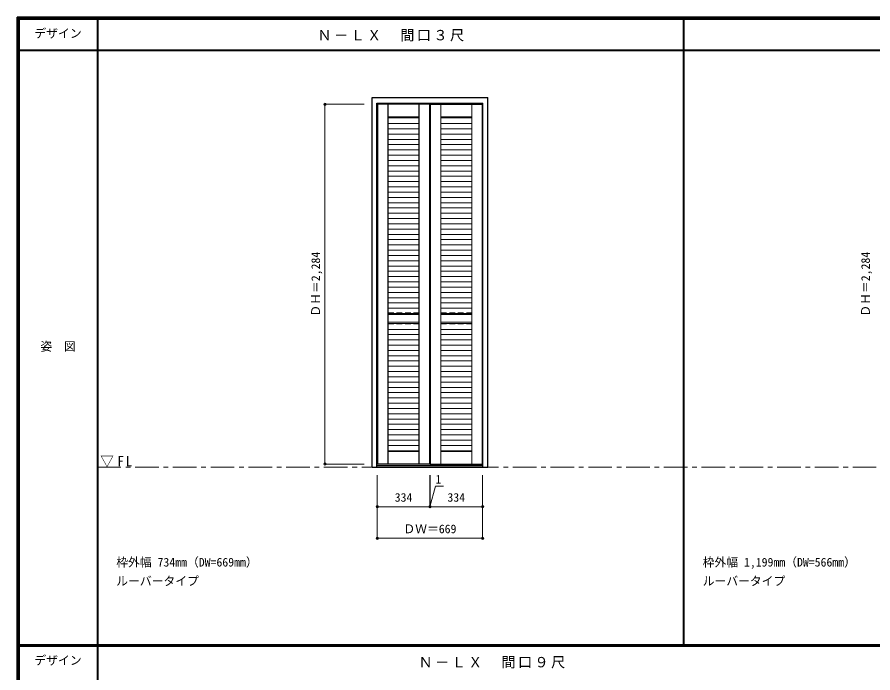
# Model space of a CAD drawing. Units: millimetres, scale not verified. Extents: x -6000 to 5700, y -4307 to 4260.
# Drawn here: x -6000 to -562, y 12 to 4175 of the extents above; entities that cross this region are included whole.
import ezdxf
from ezdxf.enums import TextEntityAlignment as Align

# ---------------------------------------------------------------- set-up
doc = ezdxf.new("R2010")
doc.units = ezdxf.units.MM
doc.header["$LTSCALE"] = 30
doc.header["$PDMODE"] = 32
doc.header["$PDSIZE"] = 15
doc.linetypes.add('CHAIN1', pattern=[8, 5, -1, 1, -1])
doc.linetypes.add('DASHED1', pattern=[1.8, 1.2, -0.6])
for name, color, linetype, lineweight in [('0-1_通り芯', 7, 'CHAIN1', 18), ('0-2_扉', 3, 'Continuous', 25), ('0-3_仕上げ', 7, 'Continuous', 18), ('0-4_枠', 3, 'Continuous', 25), ('0-B_寸法', 4, 'Continuous', 9), ('F-1_枠', 6, 'Continuous', 40)]:
    doc.layers.add(name, color=color, linetype=linetype, lineweight=lineweight)
doc.layers.add('0-A_文字', color=7, linetype='Continuous')
doc.layers.add('F-A_文字', color=7, linetype='Continuous')
doc.styles.add('ＭＳ ゴシック', font='')
doc.styles.get('ＭＳ ゴシック').set_extended_font_data('MS Gothic')

msp = doc.modelspace()

# ---------------------------------------------------------------- linework, layer by layer
at = {"layer": '0-1_通り芯'}
msp.add_line((-5490, 1317), (5690, 1317), dxfattribs=at)
at = {"layer": '0-2_扉'}
for p, q in [((-3711.17, 3621.5), (-3711.17, 1337.5)), ((-3377.17, 3621.5), (-3711.17, 3621.5)), ((-3377.17, 1337.5), (-3377.17, 3621.5)), ((-3376.17, 3621.5), (-3042.17, 3621.5)), ((-3376.17, 1337.5), (-3376.17, 3621.5)), ((-3042.17, 3621.5), (-3042.17, 1337.5)), ((-3377.17, 1337.5), (-3711.17, 1337.5)), ((-3376.17, 1337.5), (-3042.17, 1337.5))]:
    msp.add_line(p, q, dxfattribs=at)
at = {"layer": '0-3_仕上げ'}
for p, q in [((-3708.17, 3621.5), (-3708.17, 1337.5)), ((-3643.17, 3621.5), (-3643.17, 1337.5)), ((-3642.17, 3621.5), (-3642.17, 1337.5)), ((-3446.17, 1337.5), (-3446.17, 3621.5)), ((-3445.17, 1337.5), (-3445.17, 3621.5)), ((-3380.17, 3621.5), (-3380.17, 1337.5)), ((-3377.17, 1337.5), (-3377.17, 3621.5)), ((-3373.17, 3621.5), (-3373.17, 1337.5)), ((-3308.17, 3621.5), (-3308.17, 1337.5)), ((-3307.17, 3621.5), (-3307.17, 1337.5)), ((-3111.17, 1337.5), (-3111.17, 3621.5)), ((-3110.17, 1337.5), (-3110.17, 3621.5)), ((-3045.17, 3621.5), (-3045.17, 1337.5)), ((-3042.17, 1337.5), (-3042.17, 3621.5)), ((-3446.17, 3541.5), (-3642.17, 3541.5)), ((-3446.17, 3538.5), (-3642.17, 3538.5)), ((-3642.17, 3535.54), (-3446.17, 3535.54)), ((-3111.17, 3541.5), (-3307.17, 3541.5)), ((-3111.17, 3538.5), (-3307.17, 3538.5)), ((-3307.17, 3535.54), (-3111.17, 3535.54)), ((-3446.17, 3499.47), (-3642.17, 3499.47)), ((-3111.17, 3499.47), (-3307.17, 3499.47)), ((-3446.17, 3465.97), (-3642.17, 3465.97)), ((-3446.17, 3432.47), (-3642.17, 3432.47)), ((-3111.17, 3465.97), (-3307.17, 3465.97)), ((-3111.17, 3432.47), (-3307.17, 3432.47)), ((-3446.17, 3398.97), (-3642.17, 3398.97)), ((-3111.17, 3398.97), (-3307.17, 3398.97)), ((-3446.17, 3365.47), (-3642.17, 3365.47)), ((-3446.17, 3331.97), (-3642.17, 3331.97)), ((-3111.17, 3365.47), (-3307.17, 3365.47)), ((-3111.17, 3331.97), (-3307.17, 3331.97)), ((-3446.17, 3298.47), (-3642.17, 3298.47)), ((-3446.17, 3264.97), (-3642.17, 3264.97)), ((-3111.17, 3298.47), (-3307.17, 3298.47)), ((-3111.17, 3264.97), (-3307.17, 3264.97)), ((-3446.17, 3231.47), (-3642.17, 3231.47)), ((-3111.17, 3231.47), (-3307.17, 3231.47)), ((-3446.17, 3197.97), (-3642.17, 3197.97)), ((-3446.17, 3164.47), (-3642.17, 3164.47)), ((-3111.17, 3197.97), (-3307.17, 3197.97)), ((-3111.17, 3164.47), (-3307.17, 3164.47)), ((-3446.17, 3130.97), (-3642.17, 3130.97)), ((-3111.17, 3130.97), (-3307.17, 3130.97)), ((-3446.17, 3097.47), (-3642.17, 3097.47)), ((-3446.17, 3063.97), (-3642.17, 3063.97)), ((-3111.17, 3097.47), (-3307.17, 3097.47)), ((-3111.17, 3063.97), (-3307.17, 3063.97)), ((-3446.17, 3030.47), (-3642.17, 3030.47)), ((-3446.17, 2996.97), (-3642.17, 2996.97)), ((-3111.17, 3030.47), (-3307.17, 3030.47)), ((-3111.17, 2996.97), (-3307.17, 2996.97)), ((-3446.17, 2963.47), (-3642.17, 2963.47)), ((-3111.17, 2963.47), (-3307.17, 2963.47)), ((-3446.17, 2929.97), (-3642.17, 2929.97)), ((-3446.17, 2896.47), (-3642.17, 2896.47)), ((-3111.17, 2929.97), (-3307.17, 2929.97)), ((-3111.17, 2896.47), (-3307.17, 2896.47)), ((-3446.17, 2862.97), (-3642.17, 2862.97)), ((-3446.17, 2829.47), (-3642.17, 2829.47)), ((-3111.17, 2862.97), (-3307.17, 2862.97)), ((-3111.17, 2829.47), (-3307.17, 2829.47)), ((-3446.17, 2795.97), (-3642.17, 2795.97)), ((-3111.17, 2795.97), (-3307.17, 2795.97)), ((-3446.17, 2762.47), (-3642.17, 2762.47)), ((-3446.17, 2728.97), (-3642.17, 2728.97)), ((-3111.17, 2762.47), (-3307.17, 2762.47)), ((-3111.17, 2728.97), (-3307.17, 2728.97)), ((-3446.17, 2695.47), (-3642.17, 2695.47)), ((-3111.17, 2695.47), (-3307.17, 2695.47)), ((-3446.17, 2661.97), (-3642.17, 2661.97)), ((-3446.17, 2628.47), (-3642.17, 2628.47)), ((-3111.17, 2661.97), (-3307.17, 2661.97)), ((-3111.17, 2628.47), (-3307.17, 2628.47)), ((-3446.17, 2594.97), (-3642.17, 2594.97)), ((-3446.17, 2561.47), (-3642.17, 2561.47)), ((-3111.17, 2594.97), (-3307.17, 2594.97)), ((-3111.17, 2561.47), (-3307.17, 2561.47)), ((-3446.17, 2527.97), (-3642.17, 2527.97)), ((-3111.17, 2527.97), (-3307.17, 2527.97)), ((-3446.17, 2494.47), (-3642.17, 2494.47)), ((-3446.17, 2460.97), (-3642.17, 2460.97)), ((-3111.17, 2494.47), (-3307.17, 2494.47)), ((-3111.17, 2460.97), (-3307.17, 2460.97)), ((-3446.17, 2427.47), (-3642.17, 2427.47)), ((-3446.17, 2393.97), (-3642.17, 2393.97)), ((-3111.17, 2427.47), (-3307.17, 2427.47)), ((-3111.17, 2393.97), (-3307.17, 2393.97)), ((-3446.17, 2360.47), (-3642.17, 2360.47)), ((-3111.17, 2360.47), (-3307.17, 2360.47)), ((-3446.17, 2326.97), (-3642.17, 2326.97)), ((-3446.17, 2293.47), (-3642.17, 2293.47)), ((-3642.17, 2287.5), (-3446.17, 2287.5)), ((-3111.17, 2326.97), (-3307.17, 2326.97)), ((-3111.17, 2293.47), (-3307.17, 2293.47)), ((-3307.17, 2287.5), (-3111.17, 2287.5)), ((-3642.17, 2238.09), (-3446.17, 2238.09)), ((-3307.17, 2238.09), (-3111.17, 2238.09)), ((-3642.17, 2229.04), (-3446.17, 2229.04)), ((-3642.17, 2192.96), (-3446.17, 2192.96)), ((-3307.17, 2229.04), (-3111.17, 2229.04)), ((-3307.17, 2192.96), (-3111.17, 2192.96)), ((-3642.17, 2159.46), (-3446.17, 2159.46)), ((-3642.17, 2125.96), (-3446.17, 2125.96)), ((-3307.17, 2159.46), (-3111.17, 2159.46)), ((-3307.17, 2125.96), (-3111.17, 2125.96)), ((-3642.17, 2092.47), (-3446.17, 2092.47)), ((-3307.17, 2092.47), (-3111.17, 2092.47)), ((-3642.17, 2058.96), (-3446.17, 2058.96)), ((-3642.17, 2025.46), (-3446.17, 2025.46)), ((-3307.17, 2058.96), (-3111.17, 2058.96)), ((-3307.17, 2025.46), (-3111.17, 2025.46)), ((-3642.17, 1991.96), (-3446.17, 1991.96)), ((-3642.17, 1958.46), (-3446.17, 1958.46)), ((-3307.17, 1991.96), (-3111.17, 1991.96)), ((-3307.17, 1958.46), (-3111.17, 1958.46)), ((-3642.17, 1924.96), (-3446.17, 1924.96)), ((-3307.17, 1924.96), (-3111.17, 1924.96)), ((-3642.17, 1891.46), (-3446.17, 1891.46)), ((-3642.17, 1857.96), (-3446.17, 1857.96)), ((-3307.17, 1891.46), (-3111.17, 1891.46)), ((-3307.17, 1857.96), (-3111.17, 1857.96)), ((-3642.17, 1824.46), (-3446.17, 1824.46)), ((-3307.17, 1824.46), (-3111.17, 1824.46)), ((-3642.17, 1790.96), (-3446.17, 1790.96)), ((-3642.17, 1757.46), (-3446.17, 1757.46)), ((-3307.17, 1790.96), (-3111.17, 1790.96)), ((-3307.17, 1757.46), (-3111.17, 1757.46)), ((-3642.17, 1723.96), (-3446.17, 1723.96)), ((-3642.17, 1690.46), (-3446.17, 1690.46)), ((-3307.17, 1723.96), (-3111.17, 1723.96)), ((-3307.17, 1690.46), (-3111.17, 1690.46)), ((-3642.17, 1656.96), (-3446.17, 1656.96)), ((-3307.17, 1656.96), (-3111.17, 1656.96)), ((-3642.17, 1623.46), (-3446.17, 1623.46)), ((-3642.17, 1589.97), (-3446.17, 1589.97)), ((-3307.17, 1623.46), (-3111.17, 1623.46)), ((-3307.17, 1589.97), (-3111.17, 1589.97)), ((-3642.17, 1556.46), (-3446.17, 1556.46)), ((-3642.17, 1522.96), (-3446.17, 1522.96)), ((-3307.17, 1556.46), (-3111.17, 1556.46)), ((-3307.17, 1522.96), (-3111.17, 1522.96)), ((-3642.17, 1489.46), (-3446.17, 1489.46)), ((-3307.17, 1489.46), (-3111.17, 1489.46)), ((-3642.17, 1455.96), (-3446.17, 1455.96)), ((-3642.17, 1422.46), (-3446.17, 1422.46)), ((-3642.17, 1420.5), (-3446.17, 1420.5)), ((-3642.17, 1417.5), (-3446.17, 1417.5)), ((-3307.17, 1455.96), (-3111.17, 1455.96)), ((-3307.17, 1422.46), (-3111.17, 1422.46)), ((-3307.17, 1420.5), (-3111.17, 1420.5)), ((-3307.17, 1417.5), (-3111.17, 1417.5))]:
    msp.add_line(p, q, dxfattribs=at)
at = {"layer": '0-3_仕上げ', "linetype": 'DASHED1'}
for p, q in [((-3642.17, 2297.83), (-3446.17, 2297.83)), ((-3307.17, 2297.83), (-3111.17, 2297.83)), ((-3642.17, 2227.83), (-3446.17, 2227.83)), ((-3307.17, 2227.83), (-3111.17, 2227.83))]:
    msp.add_line(p, q, dxfattribs=at)
at = {"layer": '0-4_枠'}
for p, q in [((-3743.67, 3665), (-3009.67, 3665)), ((-3743.67, 1317), (-3743.67, 3665)), ((-3009.67, 1317), (-3009.67, 3665)), ((-3713.67, 3629), (-3039.67, 3629)), ((-3713.67, 1317), (-3713.67, 3629)), ((-3039.67, 1317), (-3039.67, 3629)), ((-3743.67, 1317), (-3009.67, 1317)), ((-3713.67, 1329), (-3039.67, 1329))]:
    msp.add_line(p, q, dxfattribs=at)
at = {"layer": '0-B_寸法'}
for p, q in [((-4043.67, 3621.5), (-4043.67, 1337.5)), ((-4043.67, 3621.5), (-3793.67, 3621.5)), ((-4043.67, 1337.5), (-3793.67, 1337.5)), ((-3711.17, 867), (-3711.17, 1267)), ((-3377.17, 1067), (-3377.17, 1267)), ((-3376.17, 1067), (-3376.17, 1267)), ((-3042.17, 867), (-3042.17, 1267)), ((-3376.67, 1067), (-3341.72, 1197.43)), ((-3341.72, 1197.43), (-3290.93, 1197.43)), ((-3711.17, 1067), (-3377.17, 1067)), ((-3377.17, 1067), (-3376.17, 1067)), ((-3376.17, 1067), (-3042.17, 1067)), ((-3711.17, 867), (-3042.17, 867))]:
    msp.add_line(p, q, dxfattribs=at)
at = {"layer": '0-B_寸法', "color": 7}
for p in [(-4043.67, 3621.5), (-4043.67, 1337.5), (-3711.17, 1067), (-3377.17, 1067), (-3376.17, 1067), (-3042.17, 1067), (-3711.17, 867), (-3042.17, 867)]:
    msp.add_point(p, dxfattribs=at)
at = {"layer": 'F-1_枠'}
for p, q in [((-6000, 4175), (5700, 4175)), ((-6000, 4175), (-6000, -4205)), ((-6000, 4170), (5700, 4170)), ((-6000, 4165), (5700, 4165)), ((-5995, 4175), (-5995, -4205)), ((-5990, 4175), (-5990, -4205)), ((-5490, 4175), (-5490, -3790)), ((-1763.33, 190.5), (-1763.33, 4175)), ((-6000, 3965), (5700, 3965)), ((-6000, 190.5), (5700, 190.5)), ((-6000, 187.5), (5700, 187.5)), ((-6000, 184.5), (5700, 184.5))]:
    msp.add_line(p, q, dxfattribs=at)

# ---------------------------------------------------------------- texts
at = {"layer": '0-A_文字', "style": 'ＭＳ ゴシック'}
for s, p in [('枠外幅 734mm（DW=669mm）', (-5370, 670.5)), ('枠外幅 1,199mm（DW=566mm）', (-1643.33, 670.5)), ('ルーバータイプ', (-5370, 550.5)), ('ルーバータイプ', (-1643.33, 550.5))]:
    msp.add_text(s, height=54.99, dxfattribs=at).set_placement(p, align=Align.BOTTOM_LEFT)
at = {"layer": '0-A_文字', "char_height": 65.98, "attachment_point": 7, "style": 'ＭＳ ゴシック'}
for s, insert in [('\\T1.17;Ｎ－ＬＸ\u3000間口３尺', (-4091.67, 4020)), ('\\T1.26;\\W0.95;▽FL', (-5471.25, 1317)), ('\\T1.17;Ｎ－ＬＸ\u3000間口９尺', (-3449.24, 39.5))]:
    msp.add_mtext(s, dxfattribs=dict(at, insert=insert))
at = {"layer": '0-B_寸法', "color": 7, "style": 'ＭＳ ゴシック'}
for p in [(-4058.67, 2273.25), (-564.5, 2273.25)]:
    msp.add_text('ＤＨ＝2,284', height=54.99, rotation=90, dxfattribs=at).set_placement(p, align=Align.BOTTOM_LEFT)
for s, p in [('1', (-3341.72, 1197.43)), ('334', (-3600.42, 1082)), ('334', (-3265.42, 1082)), ('ＤＷ＝669', (-3545.42, 882))]:
    msp.add_text(s, height=54.99, dxfattribs=at).set_placement(p, align=Align.BOTTOM_LEFT)
at = {"layer": 'F-A_文字', "style": 'ＭＳ ゴシック'}
for s, p in [('デザイン', (-5890, 4027.5)), ('姿\u3000図', (-5852.5, 2040.25)), ('デザイン', (-5890, 47))]:
    msp.add_text(s, height=54.99, dxfattribs=at).set_placement(p, align=Align.BOTTOM_LEFT)

doc.saveas('drawing.dxf')
